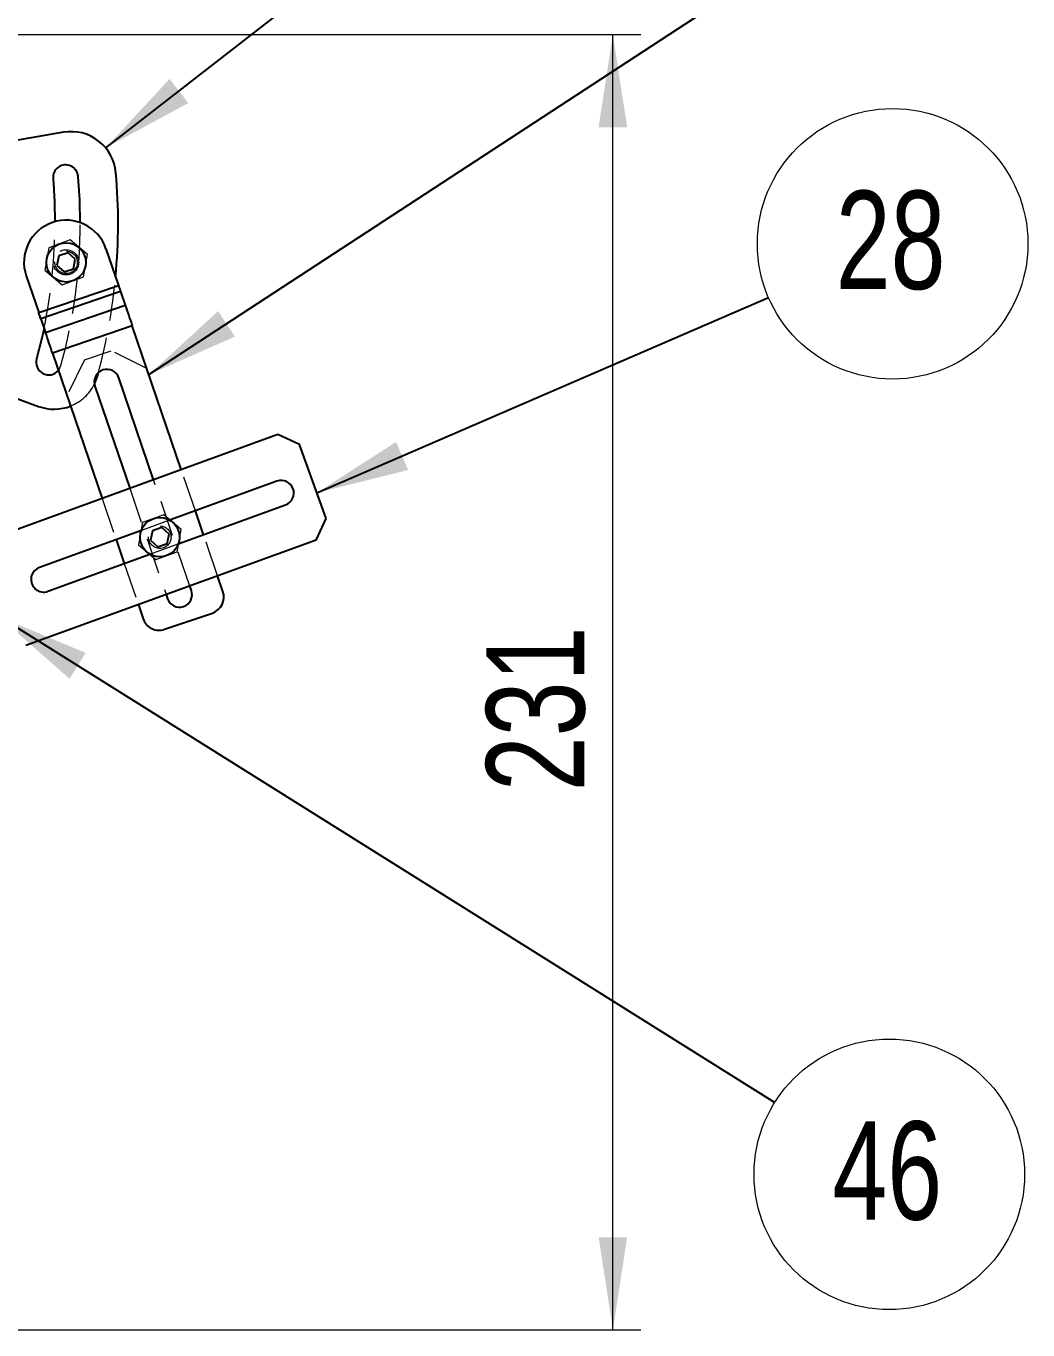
# Model space of a CAD drawing. Header units: millimetres. Extents: x 2 to 418, y 2 to 295.
# Drawn here: x 119.08 to 154.76, y 201.55 to 247.98 of the extents above; entities that cross this region are included whole.
import ezdxf

# ---------------------------------------------------------------- set-up
doc = ezdxf.new("R2010")
doc.units = ezdxf.units.MM
doc.linetypes.add('HIDDEN', pattern=[1.905, 1.27, -0.635])
doc.styles.add('SLDTEXTSTYLE0', font='TXT', dxfattribs={"width": 0.75})
doc.dimstyles.new('SLDDIMSTYLE1', dxfattribs={"dimtxt": 0.18, "dimasz": 3.302, "dimexe": 0, "dimexo": 0.0625, "dimgap": 0, "dimtad": 0, "dimtih": 1, "dimtoh": 1, "dimdec": 0, "dimrnd": 1e-09, "dimzin": 0, "dimdsep": 46, "dimtxsty": 'Standard', "dimsah": 1, "dimcen": 0.09, "dimadec": 0, "dimazin": 0, "dimtfac": 3.302, "dimtdec": 0, "dimtofl": 0, "dimtmove": 0, "dimatfit": 3, "dimfxl": 1, "dimfrac": 2, "dimtolj": 1, "dimtzin": 0, "dimarcsym": 0})
doc.dimstyles.new('SLDDIMSTYLE3', dxfattribs={"dimtxt": 3.5, "dimasz": 3.302, "dimexe": 0, "dimexo": 0.0625, "dimgap": 0.875, "dimtad": 1, "dimdec": 0, "dimlfac": 5, "dimrnd": 1e-09, "dimzin": 12, "dimdsep": 46, "dimtxsty": 'SLDTEXTSTYLE0', "dimsah": 1, "dimcen": 0.09, "dimadec": 0, "dimazin": 3, "dimtfac": 1, "dimtdec": 0, "dimtofl": 0, "dimtmove": 0, "dimatfit": 3, "dimfxl": 1, "dimfrac": 2, "dimtolj": 1, "dimtzin": 12, "dimarcsym": 0})

# ---------------------------------------------------------------- blocks, each defined once
blk = doc.blocks.new('_D_1')
at = {"color": 7, "linetype": 'Continuous', "lineweight": 18}
for p, q in [((84.515, 247.682), (140.979, 247.682)), ((139.979, 201.552), (139.979, 247.682)), ((118.224, 201.552), (140.979, 201.552))]:
    blk.add_line(p, q, dxfattribs=at)
for points in [[(139.979, 247.682), (139.471, 244.38), (140.487, 244.38)], [(139.979, 201.552), (140.487, 204.854), (139.471, 204.854)]]:
    blk.add_solid(points, dxfattribs=at)
at = {"color": 7, "linetype": 'Continuous', "lineweight": 18, "insert": (135.468, 220.738), "char_height": 3.5, "attachment_point": 1, "rotation": 90, "style": 'SLDTEXTSTYLE0'}
blk.add_mtext('231', dxfattribs=at)
blk = doc.blocks.new('SW_NOTE_24')
at = {"color": 0, "linetype": 'Continuous', "lineweight": 0}
blk.add_circle((4.421, 1.912), 4.817, dxfattribs=at)
at = {"color": 0, "linetype": 'Continuous', "lineweight": 0, "insert": (4.351, 3.8), "char_height": 3.5, "attachment_point": 2, "style": 'SLDTEXTSTYLE0'}
blk.add_mtext('28', dxfattribs=at)
blk = doc.blocks.new('SW_NOTE_25')
at = {"color": 0, "linetype": 'Continuous', "lineweight": 0}
blk.add_circle((4.082, -2.557), 4.817, dxfattribs=at)
at = {"color": 0, "linetype": 'Continuous', "lineweight": 0, "insert": (4.012, -0.67), "char_height": 3.5, "attachment_point": 2, "style": 'SLDTEXTSTYLE0'}
blk.add_mtext('46', dxfattribs=at)

msp = doc.modelspace()

# ---------------------------------------------------------------- linework, layer by layer
at = {"color": 7, "linetype": 'Continuous', "lineweight": 25}
for p, q in [((120.419008, 244.197762), (118.514601, 243.869388)), ((121.928314, 240.051723), (122.373522, 238.746447)), ((120.249424, 239.797306), (120.179999, 239.457926)), ((120.578051, 239.906875), (120.249424, 239.797306)), ((120.837251, 239.677057), (120.578051, 239.906875)), ((120.767826, 239.337677), (120.837251, 239.677057)), ((120.179999, 239.457926), (120.439199, 239.228109)), ((120.439199, 239.228109), (120.767826, 239.337677)), ((119.088936, 239.083261), (119.534141, 237.777984)), ((119.534141, 237.777984), (122.373522, 238.746447)), ((122.448525, 238.526547), (119.609145, 237.558082)), ((122.448525, 238.526547), (122.615436, 238.037196)), ((119.776056, 237.068734), (122.615436, 238.037196)), ((119.609145, 237.558082), (119.776056, 237.068734)), ((122.865448, 237.304196), (120.026067, 236.335732)), ((124.610484, 232.188021), (122.865448, 237.304196)), ((120.026067, 236.335732), (121.790824, 231.161748)), ((121.517352, 235.234991), (121.623504, 235.515079)), ((121.623504, 235.515079), (121.65758, 235.64045)), ((123.623604, 231.828825), (122.387225, 235.453691)), ((117.71448, 235.105993), (119.527933, 234.438169)), ((121.535412, 235.163152), (122.777704, 231.520944)), ((128.047544, 233.439006), (117.710922, 229.676785)), ((128.816569, 233.080404), (128.047544, 233.439006)), ((129.774225, 230.449264), (128.816569, 233.080404)), ((128.013856, 231.77727), (124.196375, 230.387821)), ((124.504194, 229.542098), (128.321678, 230.931548)), ((125.401563, 229.868713), (125.11096, 230.720704)), ((129.41562, 229.680236), (129.774225, 230.449264)), ((123.188666, 230.021045), (119.556624, 228.69909)), ((123.58723, 230.011387), (123.517803, 229.672006)), ((123.915857, 230.120953), (123.58723, 230.011387)), ((124.175057, 229.891138), (123.915857, 230.120953)), ((124.10563, 229.551755), (124.175057, 229.891138)), ((129.41562, 229.680236), (119.079003, 225.918015)), ((122.2913, 229.694431), (122.5819, 228.842439)), ((123.517803, 229.672006), (123.777002, 229.44219)), ((123.777002, 229.44219), (124.10563, 229.551755)), ((119.86444, 227.853367), (123.496485, 229.175322)), ((124.969793, 227.88201), (124.915156, 228.0422)), ((126.092702, 227.842388), (125.902039, 228.401396)), ((124.069256, 227.734319), (124.11798, 227.591472)), ((123.082376, 227.375123), (123.253325, 226.873926)), ((124.014894, 226.499741), (125.718522, 227.080819))]:
    msp.add_line(p, q, dxfattribs=at)
at = {"color": 7, "linetype": 'HIDDEN', "lineweight": 18}
for p, q in [((119.889438, 240.08705), (119.749081, 239.291039)), ((120.648983, 240.363503), (119.889438, 240.08705)), ((121.268168, 239.843944), (120.648983, 240.363503)), ((121.127811, 239.047933), (121.268168, 239.843944)), ((119.749081, 239.291039), (120.368266, 238.771481)), ((122.373522, 238.746447), (119.534141, 237.777984)), ((120.368266, 238.771481), (121.127811, 239.047933)), ((119.609145, 237.558082), (122.448525, 238.526547)), ((122.615436, 238.037196), (119.776056, 237.068734)), ((120.026067, 236.335732), (122.865448, 237.304196)), ((121.165267, 236.093471), (122.111729, 236.416292)), ((123.38101, 235.792652), (122.111729, 236.416292)), ((121.165267, 236.093471), (120.54163, 234.82419)), ((125.11096, 230.720704), (124.610484, 232.188021)), ((124.915156, 228.0422), (123.623604, 231.828825)), ((122.777704, 231.520944), (124.069256, 227.734319)), ((121.790824, 231.161748), (122.2913, 229.694431)), ((123.227245, 230.30113), (123.086885, 229.50512)), ((124.196375, 230.387821), (123.188666, 230.021045)), ((123.986787, 230.577582), (123.227245, 230.30113)), ((124.605975, 230.058024), (123.986787, 230.577582)), ((124.465615, 229.262012), (124.605975, 230.058024)), ((125.902039, 228.401396), (125.401563, 229.868713)), ((123.086885, 229.50512), (123.706073, 228.98556)), ((123.496485, 229.175322), (124.504194, 229.542098)), ((123.706073, 228.98556), (124.465615, 229.262012)), ((122.5819, 228.842439), (123.082376, 227.375123))]:
    msp.add_line(p, q, dxfattribs=at)
at = {"color": 7, "linetype": 'Continuous', "lineweight": 25, "flags": 128}
for points in [[(120.044726, 242.548478), (120.0961, 241.740069), (120.111788, 241.014046)], [(121.011818, 240.980572), (120.995331, 241.777313), (120.941434, 242.625371)], [(122.373522, 238.746447), (122.383145, 238.718233), (122.392744, 238.690087), (122.402296, 238.662082), (122.411779, 238.634286), (122.421164, 238.606766), (122.430432, 238.579592), (122.439561, 238.55283), (122.448525, 238.526547)], [(119.609145, 237.558082), (119.60018, 237.584368), (119.591052, 237.61113), (119.581783, 237.638304), (119.572398, 237.665823), (119.562915, 237.69362), (119.553364, 237.721625), (119.543764, 237.749771), (119.534141, 237.777984)], [(122.615436, 238.037196), (122.645319, 237.94958), (122.675747, 237.860373), (122.70664, 237.769792), (122.73793, 237.67806), (122.769532, 237.585405), (122.801373, 237.492055), (122.833371, 237.39824), (122.865448, 237.304196)], [(119.72313, 237.2239), (119.655443, 236.913702), (119.458518, 236.127964)], [(120.026067, 236.335732), (119.993991, 236.429779), (119.961992, 236.523593), (119.930151, 236.616943), (119.898549, 236.709598), (119.867263, 236.80133), (119.836367, 236.891911), (119.805938, 236.981118), (119.776056, 237.068734)]]:
    msp.add_lwpolyline(points, dxfattribs=at)
at = {"color": 7, "linetype": 'HIDDEN', "lineweight": 18, "flags": 128}
msp.add_lwpolyline([(120.236481, 235.718832), (120.247898, 235.732936), (120.326475, 235.889954)], dxfattribs=at)
at = {"color": 7, "linetype": 'Continuous', "lineweight": 25}
for centre in [(120.508625, 239.567492), (123.84643, 229.781572)]:
    msp.add_circle(centre, 0.7, dxfattribs=at)
at = {"color": 7, "linetype": 'HIDDEN', "lineweight": 18}
for centre, radius in [((120.508625, 239.567492), 0.45), ((120.508625, 239.567492), 0.4), ((123.84643, 229.781572), 0.4)]:
    msp.add_circle(centre, radius, dxfattribs=at)
at = {"color": 7, "linetype": 'Continuous', "lineweight": 25}
for centre, radius, start, end in [((120.690882, 242.621031), 1.6, 4.9525929, 99.7832215), ((120.49308, 242.586925), 0.45, 4.9010792, 184.9010792), ((101.761819, 240.980734), 20.6, 354.6146504, 4.9525929), ((120.508625, 239.567492), 1.5, 18.8336051, 198.8336051), ((119.892496, 236.008959), 0.45, 164.6653638, 319.8548351), ((121.961319, 235.308421), 0.45, 18.8336051, 198.8336051), ((120.08085, 235.939596), 1.6, 249.7832215, 291.5573266), ((128.167766, 231.354409), 0.45, 290, 110), ((119.710533, 228.276228), 0.45, 110, 290), ((124.543886, 227.736741), 0.45, 198.8336051, 18.8336051), ((125.524828, 227.648695), 0.6, 288.8336051, 18.8336051), ((123.8212, 227.067618), 0.6, 198.8336051, 288.8336051)]:
    msp.add_arc(centre, radius, start, end, dxfattribs=at)
at = {"color": 7, "linetype": 'HIDDEN', "lineweight": 18}
for centre, radius, start, end in [((101.761819, 240.980734), 18.35, 348.1861842, 0.1040149), ((101.761819, 240.980734), 19.25, 344.6653638, 359.9995184), ((101.761819, 240.980734), 20.6, 344.9752043, 354.6146504), ((120.08085, 235.939596), 1.6, 291.5573266, 333.8719997)]:
    msp.add_arc(centre, radius, start, end, dxfattribs=at)

# ---------------------------------------------------------------- block references
at = {"color": 7, "linetype": 'Continuous', "lineweight": 0}
for name, p in [('SW_NOTE_24', (145.519335, 238.316156)), ('SW_NOTE_25', (145.740094, 209.649806))]:
    msp.add_blockref(name, p, dxfattribs=at)

# ---------------------------------------------------------------- dimensions: what is measured, and where the dimension line sits
at = {"color": 7, "linetype": 'Continuous', "lineweight": 18}
dim = msp.add_linear_dim(base=(139.979438, 247.682188), p1=(117.223619, 201.552227), p2=(83.514564, 247.682188), angle=90, dimstyle='SLDDIMSTYLE3', dxfattribs=at)
dim.commit()
dim.dimension.update_dxf_attribs({"geometry": '_D_1', "text_midpoint": (139.979438, 224.617207), "dimtype": 160})

# ---------------------------------------------------------------- leaders
at = {"color": 7, "linetype": 'Continuous', "lineweight": 0}
for points in [[(121.921075, 243.644078), (146.138165, 262.478149)], [(123.457103, 235.569557), (145.909259, 250.254333)], [(129.441789, 231.362625), (145.519335, 238.316156)], [(118.120267, 226.952494), (145.740094, 209.649806)]]:
    msp.add_leader(points, dimstyle='SLDDIMSTYLE1', dxfattribs=at)

doc.saveas('drawing.dxf')
